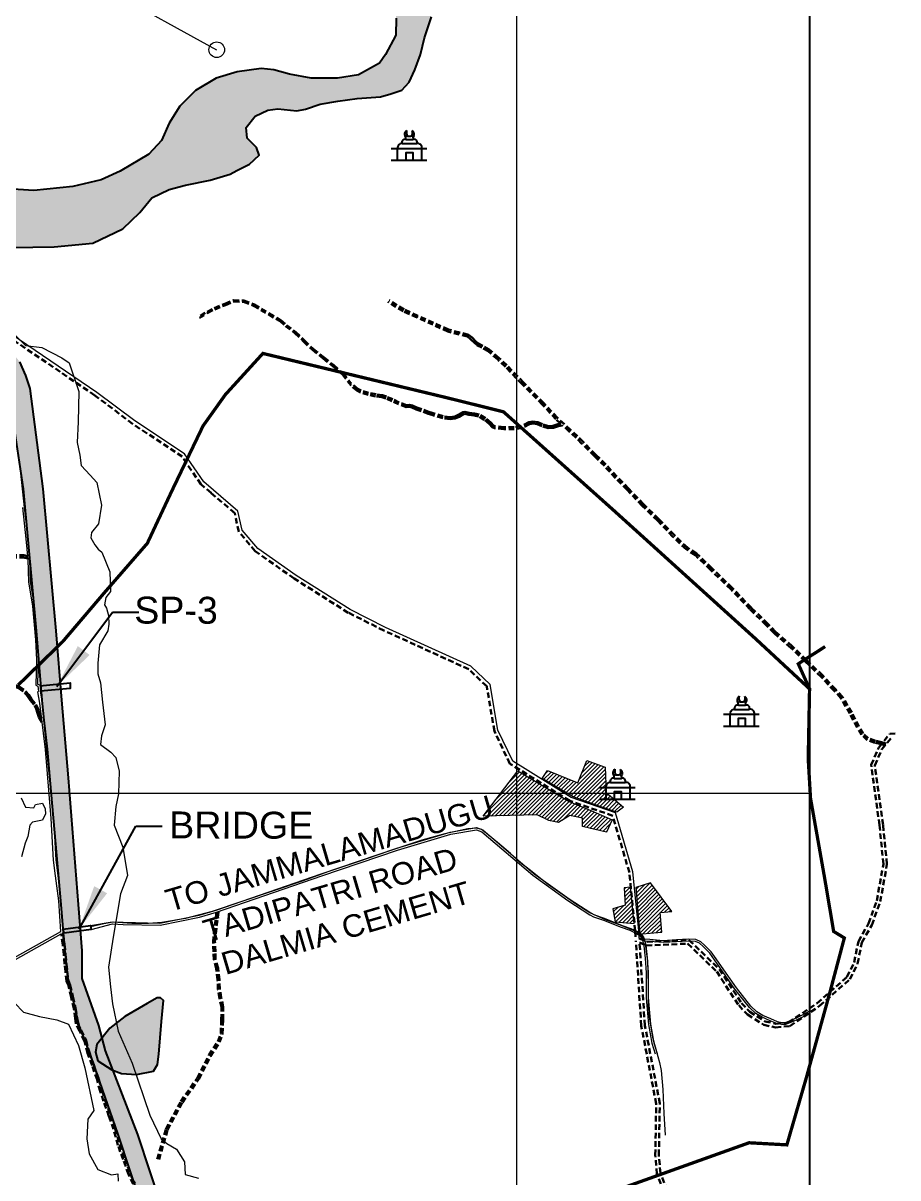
# Model space of a CAD drawing. Header units: feet. Extents: x 199174 to 214517, y 1645895 to 1656921.
# Drawn here: x 209400 to 211350, y 1649642 to 1652216 of the extents above; entities that cross this region are included whole.
import ezdxf

# ---------------------------------------------------------------- set-up
doc = ezdxf.new("R2010")
doc.units = ezdxf.units.FT
doc.header["$MEASUREMENT"] = 0
doc.linetypes.add('DASHED2', pattern=[0.375, 0.25, -0.125])
doc.linetypes.add('PHANTOM2', pattern=[1.25, 0.625, -0.125, 0.125, -0.125, 0.125, -0.125])
for name, color, linetype in [('220 KV POWER LINE', 150, 'Continuous'), ('B.T. ROAD', 251, 'Continuous'), ('CART TRACK', 30, 'Continuous'), ('GRID', 7, 'Continuous'), ('STREAM', 141, 'Continuous'), ('TEMPLE', 1, 'Continuous'), ('VILLAGE BOUNDARY', 6, 'Continuous')]:
    doc.layers.add(name, color=color, linetype=linetype)
doc.layers.add('APSPCL LAND', color=7, linetype='Continuous', true_color=0xd7ecd5)
doc.layers.add('SETTLEMENT', color=37, linetype='Continuous', lineweight=60)
doc.layers.add('SPOIL BANK', color=253, linetype='Continuous', lineweight=9)
doc.styles.get("Standard").update_dxf_attribs({"font": 'arial.ttf'})
doc.linetypes.add('ZIGZAG', pattern='A,0.0001,-0.2,[131,ltypeshp.shx,S=0.2,R=0,X=-0.2,Y=0],-0.4,[131,ltypeshp.shx,S=0.2,R=180,X=0.2,Y=0],-0.2', length=0.8001)
doc.dimstyles.get("Standard").update_dxf_attribs({"dimtxt": 0.18, "dimasz": 0.18, "dimexe": 0.18, "dimexo": 0.0625, "dimgap": 0.09, "dimtad": 0, "dimtih": 1, "dimtoh": 1, "dimdec": 4, "dimzin": 0, "dimdsep": 46, "dimtxsty": 'Standard', "dimcen": 0.09, "dimadec": 0, "dimazin": 0, "dimtfac": 1, "dimtdec": 4, "dimtofl": 0, "dimtmove": 0, "dimatfit": 3, "dimfxl": 1, "dimtolj": 1, "dimtzin": 0, "dimarcsym": 0})

# ---------------------------------------------------------------- blocks, each defined once
blk = doc.blocks.new('A$C4C0265E5')
at = {"layer": 'TEMPLE'}
for points in [[(-1.01, 18.49), (1.57, 18.49)], [(-13.54, 8.99), (13.54, 8.99)], [(-8.54, 0), (-8.54, 8.99)], [(-5.2, 12.77), (6, 12.77)], [(-2.22, 15.83), (3.18, 15.83)], [(9.88, 0), (9.88, 8.99)], [(-13.54, 0), (13.54, 0)], [(3.18, 0), (3.18, 5.69), (-2.38, 5.69), (-2.38, 0)]]:
    blk.add_lwpolyline(points, dxfattribs=at)
for centre, radius, start, end in [((0.34, 19.76), 3.64, 124.69079, 216.50017), ((-1.19, 16.97), 1.53, 83.09168, 227.97506), ((3.12, 21.38), 5.04, 164.18558, 215.05903), ((1.71, 16.75), 1.74, 327.90798, 94.58219), ((-0.71, 21.1), 3.55, 312.86689, 23.83213), ((0.83, 19.82), 3.21, 317.58605, 57.66436), ((-5.32, 9.51), 3.26, 87.84359, 189.20119), ((-3.03, 13.64), 2.34, 69.7058, 201.76239), ((4.05, 13.8), 2.21, 332.28963, 113.06286), ((6.68, 9.59), 3.25, 349.37601, 102.00426)]:
    blk.add_arc(centre, radius, start, end, dxfattribs=at)

msp = doc.modelspace()

# ---------------------------------------------------------------- hatches: boundary and pattern name
at = {"layer": 'SETTLEMENT', "linetype": 'Continuous', "lineweight": 0}
h = msp.add_hatch(dxfattribs=at)
h.set_pattern_fill('ANSI31', color=254, scale=50)
h.paths.add_polyline_path([(210557, 1650532.4), (210569, 1650550.1), (210637.1, 1650523), (210656.8, 1650572.5), (210697.6, 1650557.8), (210700.1, 1650501.6), (210738.2, 1650468.7), (210724, 1650457.8), (210684.2, 1650470.8), (210626.1, 1650491.3), (210584.6, 1650516)])
h = msp.add_hatch(dxfattribs=at)
h.set_pattern_fill('ANSI31', color=254, scale=50)
h.paths.add_polyline_path([(210503.4, 1650549.8), (210617.4, 1650481.2), (210666.1, 1650461), (210713.1, 1650440.1), (210700.9, 1650412.6), (210646.9, 1650425.2), (210646.9, 1650444.4), (210619.3, 1650449.8), (210593.6, 1650434.6), (210571.9, 1650438.9), (210546.4, 1650451.3), (210425.6, 1650448.4)])
h = msp.add_hatch(dxfattribs=at)
h.set_pattern_fill('ANSI31', color=254, scale=50)
h.paths.add_polyline_path([(210762.5, 1650209.4), (210754.5, 1650290.6), (210739.9, 1650289.1), (210742.1, 1650250.5), (210714.6, 1650242.2), (210719.7, 1650213.4)])
h = msp.add_hatch(dxfattribs=at)
h.set_pattern_fill('ANSI31', color=254, scale=50)
h.paths.add_polyline_path([(210780, 1650186.6), (210824.1, 1650190), (210820.1, 1650234.1), (210846.3, 1650236.4), (210798.6, 1650299.8), (210765.9, 1650289.9), (210773.9, 1650192.4), (210774.8, 1650186.4)])
at = {"layer": 'STREAM'}
h = msp.add_hatch(color=256, dxfattribs=at)
h.dxf.hatch_style = 1
h.paths.add_polyline_path([(208436.2, 1653594.1), (208473.6, 1653592.8), (208518.4, 1653580.6), (208557.5, 1653561.7), (208581.6, 1653547.2), (208622.7, 1653524.7), (208653.9, 1653510.4), (208707.4, 1653506.5), (208766.9, 1653507.8), (208870.1, 1653524.4), (208977.2, 1653556.5), (209120.2, 1653608.1), (209297.1, 1653641.4), (209390, 1653649), (209457.2, 1653636.1), (209527.6, 1653588.2), (209667.6, 1653494.4), (209720.9, 1653443.2), (209760.2, 1653392), (209774.4, 1653348.9), (209792.3, 1653320.5), (209820.1, 1653297.6), (209852.1, 1653281.5), (209903.6, 1653267.2), (209965.9, 1653263.6), (210040.4, 1653264.1), (210041.8, 1653241), (210026.1, 1653194.8), (210018.2, 1653124.6), (210023.6, 1653076), (210037.4, 1653009.2), (210061.8, 1652939.4), (210115.6, 1652778.7), (210139.4, 1652721.9), (210162.5, 1652670.4), (210166.9, 1652639.8), (210165, 1652609.2), (210167.5, 1652567.4), (210169.4, 1652531.2), (210200.7, 1652487.1), (210220, 1652449.7), (210235, 1652409.7), (210240.1, 1652363.3), (210230.1, 1652310.8), (210228.2, 1652265.6), (210231.9, 1652226.9), (210231.3, 1652188.8), (210208.2, 1652145.8), (210194.8, 1652126.8), (210148, 1652100.6), (210101.1, 1652093.1), (210042.3, 1652093.1), (209993.8, 1652101.7), (209958.9, 1652111.5), (209930.7, 1652114.6), (209877.2, 1652107.1), (209830.5, 1652093.4), (209784.7, 1652065.6), (209749.8, 1652030.8), (209725.8, 1651992.9), (209708.5, 1651954.1), (209680.7, 1651924), (209616.6, 1651885.8), (209574.3, 1651866.2), (209511.2, 1651851.4), (209424.2, 1651843.1), (209354.5, 1651847.1), (209296.1, 1651860), (209260.1, 1651869.8), (209228, 1651872.9), (209218.6, 1651865.3), (209204.3, 1651860.1), (209180.9, 1651863.3), (209154.3, 1651872.5), (209124.1, 1651886.2), (209096.3, 1651889.8), (209072.8, 1651895.3), (209048.2, 1651905.2), (209027.1, 1651920.3), (209014.6, 1651946.5), (209014, 1651974.1), (209017.7, 1652012.9), (208994.9, 1652056.4), (208967.6, 1652077.9), (208933.5, 1652100.6), (208888.6, 1652127.2), (208842, 1652154.1), (208849.3, 1652175.9), (208855.8, 1652209.2), (208841.5, 1652256.7), (208825, 1652260.4), (208778.7, 1652274.1), (208747.3, 1652274.1), (208719.5, 1652283.3), (208627.8, 1652307.1), (208540.9, 1652342.7), (208493.6, 1652334.9), (208473.6, 1652327.1), (208436, 1652324.7), (208378.2, 1652325.5), (208342.7, 1652334.1), (208300.3, 1652330.3), (208273, 1652318.6), (208228.4, 1652307.2), (208173.6, 1652281.2), (208146.4, 1652272), (208082.1, 1652276.5), (208035.6, 1652279.7), (207981.1, 1652361.2), (207927.6, 1652409.3), (207890.1, 1652425.8), (207890.6, 1652426.9), (208019.8, 1652741.7), (208054.3, 1652825.7), (208111.5, 1652938), (208162.2, 1653061.1), (208194, 1653138.6), (208196.4, 1653159.6), (208202, 1653208.4), (208195.5, 1653259.7), (208158.8, 1653369.2), (208148.8, 1653392.7), (208177.5, 1653409.2), (208288.2, 1653497.2), (208354.1, 1653555.2), (208390.3, 1653575.8)], flags=16)
h.paths.add_polyline_path([(205539.8, 1648146.9), (205605.4, 1648146.9), (205632.5, 1648185.4), (205685.3, 1648400.2), (205750.7, 1648463.6), (205832.7, 1648490.9), (205919, 1648532.8), (206002.9, 1648651.8), (206034.4, 1648694.2), (206016.4, 1648610.5), (205960.3, 1648415.1), (206024.1, 1648608.3), (206091.3, 1648775.7), (206158.5, 1648967.2), (206211.5, 1649093.4), (206264.4, 1649133.5), (206344.2, 1649208.8), (206369.5, 1649258.6), (206384.1, 1649295.8), (206492.7, 1649343.4), (206623, 1649387.7), (206620.3, 1649385.7), (206595.1, 1649360.5), (206575.6, 1649322.1), (206574, 1649307.3), (206572.5, 1649287.1), (206582.2, 1649277.8), (206607.6, 1649249.5), (206625.1, 1649239), (206637.6, 1649239), (206655.9, 1649235.9), (206678.2, 1649245.5), (206759.4, 1649284.1), (206840.6, 1649314.2), (206864.1, 1649322.9), (206916.5, 1649327.6), (206980.5, 1649331.3), (207002.8, 1649325.6), (207028.4, 1649317.1), (207062.5, 1649309.6), (207096.3, 1649315.6), (207117.3, 1649323.3), (207122.6, 1649328.3), (207177.5, 1649298.5), (207188.1, 1649257.6), (207196.7, 1649224.1), (207238.9, 1649170.6), (207306.1, 1649138.6), (207377.3, 1649138.6), (207414.3, 1649120.8), (207437.8, 1649062.8), (207448.9, 1649018.6), (207466.4, 1648948.3), (207473.6, 1648859.7), (207489.2, 1648754.7), (207499.7, 1648724.5), (207508.8, 1648715.4), (207526.9, 1648716.9), (207549.4, 1648727.3), (207561.5, 1648727.3), (207580.4, 1648722.5), (207627.3, 1648688.6), (207639.1, 1648663.3), (207643.2, 1648638), (207639.4, 1648557.1), (207650.1, 1648494), (207668.7, 1648452.9), (207707.7, 1648407.8), (207735.9, 1648367.5), (207742.7, 1648338.4), (207735.1, 1648288.7), (207735.1, 1648248.2), (207757.4, 1648168.6), (207771.2, 1648146.9), (207780.7, 1648146.9), (207764.8, 1648171.9), (207743.1, 1648249.3), (207743.1, 1648288.1), (207750.8, 1648338.7), (207743.3, 1648370.8), (207714.1, 1648412.7), (207675.5, 1648457.2), (207657.8, 1648496.4), (207647.4, 1648557.5), (207651.2, 1648638.4), (207646.8, 1648665.6), (207633.7, 1648693.8), (207583.9, 1648729.9), (207562.5, 1648735.3), (207547.6, 1648735.3), (207524.8, 1648724.8), (207511.8, 1648723.7), (207506.6, 1648728.9), (207497, 1648756.6), (207481.5, 1648860.7), (207474.3, 1648949.6), (207456.6, 1649020.5), (207445.4, 1649065.3), (207420.5, 1649126.7), (207378.1, 1649147.4), (207414.9, 1649148.1), (207450.4, 1649153.5), (207481, 1649168.2), (207532.3, 1649208.6), (207545.1, 1649245.1), (207574.1, 1649283.2), (207567.7, 1649288.1), (207538, 1649249), (207525.5, 1649213.5), (207476.7, 1649175), (207448, 1649161.2), (207414.2, 1649156.1), (207292.8, 1649153.7), (207244.1, 1649177), (207204.1, 1649227.7), (207195.8, 1649259.6), (207184.4, 1649303.8), (207128.8, 1649334.1), (207134.1, 1649339), (207151.7, 1649368.7), (207161, 1649392.9), (207160.7, 1649414.2), (207168.1, 1649461.5), (207172.3, 1649517.5), (207168.3, 1649523.6), (207135.5, 1649544.2), (207087.9, 1649561.7), (207041.3, 1649574.3), (206981.2, 1649582.6), (206937.7, 1649585.2), (206864, 1649556.2), (206783.8, 1649507.5), (206641.2, 1649401.3), (206481.4, 1649365.3), (206382.7, 1649337.7), (206325.1, 1649303.8), (206288.2, 1649273.7), (206242.7, 1649237.6), (206077.7, 1649280.5), (205978.3, 1649295.9), (206075.3, 1649272.9), (206231.4, 1649230), (206208.9, 1649201.7), (206169.4, 1649144.8), (206099.4, 1648983.5), (206032.8, 1648859.6), (205988.7, 1648680.8), (205912.3, 1648580.1), (205805, 1648513.9), (205656.2, 1648438.2), (205604.1, 1648378.9), (205586.1, 1648248.9)])
h.paths.add_polyline_path([(203060.9, 1649164.6), (203078.4, 1649164.6), (203092.8, 1649173.2), (203104.2, 1649182.1), (203112.5, 1649175.2), (203114.4, 1649164.6), (203126.1, 1649164.6), (203124.2, 1649172.6), (203122.3, 1649202.2), (203140, 1649249.4), (203165.8, 1649329.6), (203187.5, 1649356.1), (203207.2, 1649367.9), (203233.8, 1649370.9), (203261.4, 1649368.9), (203295.9, 1649358.1), (203350.1, 1649362), (203410.3, 1649367), (203467.4, 1649381.7), (203499, 1649420.1), (203520.7, 1649471.3), (203533.5, 1649522.1), (203530.6, 1649560.5), (203524.7, 1649602.8), (203512.8, 1649635.3), (203487.2, 1649657), (203446.7, 1649690.7), (203410.2, 1649698.6), (203381.7, 1649699.6), (203353.1, 1649683.8), (203285.1, 1649661.2), (203213.1, 1649671), (203202.3, 1649695.6), (203200.3, 1649720.3), (203195.4, 1649761.6), (203195.4, 1649801), (203197.3, 1649857.1), (203195.4, 1649905.3), (203183.5, 1649997.5), (203180.5, 1650048.7), (203181.5, 1650077.2), (203195.3, 1650099.9), (203216, 1650140.2), (203242.5, 1650238.2), (203267.2, 1650304.1), (203280, 1650351.4), (203280, 1650400.6), (203279, 1650463.6), (203300.9, 1650505), (203322.8, 1650534.1), (203345.9, 1650582.7), (203373.9, 1650660.1), (203381.8, 1650694.1), (203398.2, 1650743.8), (203431.1, 1650795.8), (203451.8, 1650821.9), (203479.1, 1650852.8), (203503.5, 1650919.9), (203530.2, 1650970.9), (203560.7, 1651034.9), (203585.6, 1651099.4), (203613, 1651148), (203661.1, 1651205.2), (203721.9, 1651252.6), (203766.3, 1651295.8), (203824.6, 1651347.4), (203888.2, 1651423.1), (203922.7, 1651470.5), (203939.9, 1651497), (203974.6, 1651550.7), (203997.7, 1651570.6), (204026.4, 1651584), (204089.8, 1651598.4), (204155, 1651613.1), (204180.5, 1651625), (204202.5, 1651644.2), (204236.5, 1651661.1), (204272, 1651670.3), (204314.2, 1651670.3), (204401.5, 1651652.7), (204449, 1651646.8), (204465.7, 1651636.9), (204482.7, 1651609.3), (204488, 1651593.9), (204494.1, 1651584.6), (204504.9, 1651576.3), (204519.4, 1651569.1), (204538.6, 1651570.8), (204554.7, 1651584.6), (204564.9, 1651599.8), (204577.8, 1651621.6), (204594.4, 1651645.7), (204610.5, 1651660.9), (204636.7, 1651671.1), (204663, 1651659.5), (204702.8, 1651635.4), (204762.5, 1651606), (204826.2, 1651579.8), (204882, 1651589.2), (204920.7, 1651637.3), (204960.6, 1651656.4), (204996.7, 1651654.2), (205049.7, 1651641.5), (205132.9, 1651631.9), (205225.2, 1651624.2), (205291, 1651640.3), (205456.4, 1651664.8), (205569.7, 1651657.1), (205667.6, 1651634.1), (205812.7, 1651636.6), (205991.3, 1651634.1), (206183.5, 1651668.8), (206442.1, 1651762.6), (206670.1, 1651747.3), (206772.2, 1651813.9), (206835.8, 1651884.2), (206872.9, 1651941.1), (206932.8, 1652011.1), (207005.4, 1652052.6), (207136.8, 1652111.6), (207318.9, 1652196.1), (207479.4, 1652291), (207556.8, 1652337.7), (207603.4, 1652365.7), (207632, 1652413.4), (207662.5, 1652430.4), (207737.1, 1652442.2), (207830.9, 1652413.6), (207791.6, 1652326.7), (207770, 1652250.9), (207766.9, 1652171.5), (207780.2, 1652121), (207805.8, 1652085.6), (207856.7, 1652030.8), (207885.3, 1652006.4), (207989.9, 1651929.1), (208084.1, 1651860.9), (208149, 1651816.8), (208218.6, 1651788.4), (208281.5, 1651775), (208399.6, 1651764.4), (208477.7, 1651755.1), (208516.4, 1651749.9), (208594.9, 1651743.1), (208698.7, 1651721.5), (208920.4, 1651644.7), (209064.9, 1651597.2), (209178.2, 1651557.3), (209228.9, 1651540.9), (209262.1, 1651528), (209291.4, 1651508.2), (209315.8, 1651488.9), (209343.1, 1651459.5), (209357.4, 1651429), (209367.4, 1651401.1), (209401.4, 1651177.9), (209430.4, 1650861.3), (209443.1, 1650707.1), (209460.7, 1650528.6), (209485.2, 1650251.9), (209493.2, 1650153.1), (209500.6, 1650086.3), (209525.2, 1649982), (209548.6, 1649922.4), (209612.1, 1649739), (209667.1, 1649573), (209710.8, 1649454.4), (209719.5, 1649284.5), (209725.1, 1649157.3), (209712.8, 1649086.3), (209665.1, 1648971.4), (209621.2, 1648872.6), (209583, 1648815.3), (209523.5, 1648747.2), (209464.9, 1648701.1), (209382.9, 1648648.5), (209235.9, 1648561.5), (209195.8, 1648526), (209088.7, 1648432.6), (208932.3, 1648296), (208787.5, 1648162.1), (208764.8, 1648146.9), (208820.1, 1648146.9), (208830, 1648154.2), (208991.5, 1648299.4), (209136.1, 1648426.4), (209245.4, 1648520.5), (209332.8, 1648571.1), (209431.1, 1648630.7), (209508.1, 1648687.1), (209568.5, 1648740.9), (209626.9, 1648815.3), (209665, 1648872.6), (209708.9, 1648971.4), (209747.5, 1649089.5), (209762.4, 1649184.7), (209762.1, 1649289.1), (209750.2, 1649454.4), (209710.9, 1649573), (209655.9, 1649739), (209584, 1649925.6), (209569, 1649982), (209531.8, 1650086.7), (209531.8, 1650148.5), (209523.6, 1650251.4), (209501.2, 1650533.8), (209487, 1650707.1), (209474.3, 1650861.3), (209445.2, 1651177.9), (209415.9, 1651401.7), (209406.5, 1651430.3), (209392.9, 1651461.1), (209363.2, 1651496.4), (209344.6, 1651518.7), (209310.3, 1651540.1), (209277.2, 1651560.7), (209219.6, 1651580.6), (209102.6, 1651619.9), (208964.1, 1651667.6), (208736.1, 1651747.2), (208638.7, 1651772.3), (208573.6, 1651780.8), (208531, 1651783.1), (208459.3, 1651790.8), (208326.8, 1651798.9), (208269, 1651812), (208203.5, 1651837.1), (208139.1, 1651874.7), (208041.2, 1651942.5), (207937.6, 1652011.7), (207904.2, 1652034), (207849.7, 1652085.6), (207824, 1652121), (207807.1, 1652172.8), (207807.1, 1652253.5), (207843.6, 1652323.3), (207875.3, 1652393.1), (207903.3, 1652380.6), (207948.5, 1652343.9), (207967.7, 1652312.4), (207959.9, 1652315.1), (207931.6, 1652320.5), (207905, 1652318.1), (207875.7, 1652304.1), (207855.8, 1652294.6), (207843.1, 1652279), (207839.1, 1652262.4), (207842.2, 1652232.3), (207855.7, 1652202.6), (207902.5, 1652163.2), (207958, 1652142), (208038.1, 1652111.5), (208055.3, 1652099.5), (208111, 1652029.6), (208125.6, 1651982.4), (208144.9, 1651949.1), (208170.3, 1651922.8), (208209.3, 1651897.9), (208246.1, 1651892), (208283.1, 1651889.1), (208346.1, 1651889.1), (208428.9, 1651891.9), (208453.7, 1651892.3), (208500.4, 1651875.3), (208563.7, 1651851), (208618.8, 1651815.5), (208687.1, 1651789.3), (208702.1, 1651780.1), (208714.1, 1651778.3), (208716.2, 1651780.7), (208729, 1651787.5), (208720.4, 1651803.2), (208797.5, 1651814.4), (208884.1, 1651789.6), (208939.8, 1651770.2), (209090.5, 1651739.1), (209181.1, 1651717.7), (209284.4, 1651720.4), (209374.7, 1651715.7), (209469.4, 1651717), (209556, 1651725.1), (209622.4, 1651757.3), (209660.7, 1651793.5), (209687.2, 1651826.6), (209726.1, 1651844.7), (209762.4, 1651854.8), (209817.4, 1651865.5), (209861.7, 1651878.9), (209876.5, 1651887), (209905.3, 1651901.7), (209926.8, 1651921.8), (209920.8, 1651938.6), (209900, 1651959.4), (209897.3, 1651983.2), (209917.4, 1652008.7), (209945.6, 1652022.1), (209968.4, 1652024.7), (210010.1, 1652020), (210029.5, 1652024.1), (210062.4, 1652035.5), (210101.8, 1652041.8), (210144.7, 1652047.8), (210197.1, 1652051.2), (210219.9, 1652058.5), (210244.7, 1652066.6), (210260.8, 1652084), (210273.6, 1652111.5), (210286.3, 1652145.7), (210295.1, 1652183.2), (210310.5, 1652229.5), (210312.5, 1652264.4), (210319.8, 1652333), (210336.6, 1652386.5), (210334.5, 1652429.3), (210329.4, 1652470.3), (210317.2, 1652512.5), (210316, 1652549), (210296.7, 1652577), (210280.7, 1652596.3), (210261.8, 1652622.7), (210236.2, 1652672.1), (210220.3, 1652722.8), (210211, 1652764.7), (210205.6, 1652816), (210208.7, 1652837.5), (210217.3, 1652868.2), (210246.2, 1652892.8), (210314.6, 1652920.5), (210375.5, 1652939.6), (210459.7, 1652970.6), (210520.9, 1652987.1), (210694.8, 1653022.1), (210754.3, 1653032.9), (210889.7, 1653053.4), (210940.7, 1653063.9), (210989.7, 1653070.8), (211055.4, 1653075.6), (210930.2, 1653071.4), (210883.4, 1653065.4), (210844.5, 1653056.7), (210720.4, 1653039.3), (210645.7, 1653034), (210565.1, 1653020.8), (210522.5, 1653011.4), (210457.8, 1652993.6), (210427.6, 1652984.1), (210391.3, 1652968.3), (210355.9, 1652960.1), (210283.1, 1652946.8), (210234.4, 1652941.9), (210189.1, 1652918.4), (210183.9, 1652942.5), (210175.7, 1652964.8), (210159.4, 1652996.4), (210154.8, 1653059.4), (210152.8, 1653094.3), (210152.9, 1653141.1), (210159.2, 1653186.6), (210175.2, 1653236.3), (210238.7, 1653296.3), (210452.4, 1653360.9), (210516.6, 1653381.4), (210552.3, 1653426.1), (210576, 1653477.8), (210574.7, 1653519.1), (210566.7, 1653558.4), (210562.9, 1653591.4), (210562.9, 1653608.5), (210561.1, 1653624), (210565.5, 1653632.8), (210577.6, 1653636.8), (210590.8, 1653636.9), (210609.8, 1653634.6), (210635.8, 1653639.3), (210657, 1653639.8), (210669.9, 1653633.5), (210681.9, 1653619.6), (210691.5, 1653608.6), (210705.6, 1653598.5), (210715.6, 1653591.3), (210717.3, 1653585.7), (210716.6, 1653579.2), (210711.6, 1653565.3), (210717.5, 1653558.4), (210735.5, 1653556.6), (210755.1, 1653558.2), (210814.9, 1653565.1), (210846.1, 1653583), (210865, 1653604.2), (210876.6, 1653609.1), (210893.1, 1653612.1), (210908.4, 1653624.5), (210915.5, 1653638.6), (210918.5, 1653660.2), (210915.2, 1653673.7), (210918, 1653683.4), (210927.4, 1653690.7), (210943.3, 1653703.4), (210955.6, 1653721.2), (210950.6, 1653751.2), (210960.1, 1653757.7), (210987.1, 1653773.6), (211007.1, 1653796.8), (211033, 1653818.5), (211069.2, 1653857.6), (211127.8, 1653899.9), (211153, 1653919.8), (211153, 1653942.4), (211151.9, 1653941.7), (211142.9, 1653932.3), (211131, 1653920.3), (211109.6, 1653904.3), (211079.9, 1653883.1), (211054.2, 1653861.6), (211027.4, 1653838.7), (211013.4, 1653824.5), (210995.6, 1653807.4), (210972.8, 1653782.4), (210957.1, 1653769.1), (210945, 1653760.9), (210940, 1653753.6), (210937.7, 1653745.5), (210938.9, 1653734.9), (210937.2, 1653721.7), (210932.6, 1653714.4), (210925.9, 1653708.4), (210915.3, 1653701.7), (210909.6, 1653693.6), (210905.5, 1653684.2), (210904.2, 1653675.2), (210904, 1653665.2), (210903.4, 1653645.4), (210900.4, 1653639.1), (210892.5, 1653629.3), (210884.1, 1653626.8), (210876, 1653626.8), (210857, 1653622.5), (210839.1, 1653602.2), (210806.3, 1653580.6), (210756.1, 1653568.8), (210742.9, 1653568.8), (210734.3, 1653573.7), (210744.8, 1653586), (210743.1, 1653594.6), (210734.8, 1653601.1), (210724.2, 1653619.8), (210711.4, 1653622.1), (210701.7, 1653617.2), (210695.5, 1653623.3), (210686.1, 1653645.1), (210651.7, 1653659.2), (210620.5, 1653650.8), (210601.6, 1653654), (210585.2, 1653663.4), (210573.5, 1653663), (210562.6, 1653652.7), (210554.9, 1653643.9), (210549.2, 1653634.3), (210542.7, 1653616.6), (210538, 1653600.2), (210542.7, 1653552.2), (210544.6, 1653527.2), (210532.2, 1653494.1), (210515.4, 1653470.3), (210485, 1653446.5), (210426.1, 1653416.7), (210343.6, 1653385.2), (210265.6, 1653356.1), (210218.5, 1653355.8), (210187.1, 1653358.4), (210139, 1653360.2), (210106.9, 1653361.1), (210080.6, 1653359), (210051.8, 1653354), (210024.6, 1653344.4), (209991.2, 1653326.8), (209935.2, 1653327.3), (209878.5, 1653346.4), (209857.5, 1653360.5), (209827.9, 1653368.4), (209800.3, 1653382.2), (209784.9, 1653403), (209743.1, 1653462.3), (209684.2, 1653514.3), (209549.3, 1653613.1), (209479.6, 1653663.1), (209395.1, 1653677.1), (209292, 1653676.1), (209113.6, 1653630.8), (208972.1, 1653581.6), (208866.4, 1653548.1), (208765.8, 1653533.6), (208706.9, 1653532.5), (208663.5, 1653540.8), (208643.3, 1653555.6), (208604.8, 1653577), (208578.2, 1653592.1), (208534.9, 1653612.2), (208475.6, 1653630.5), (208426.5, 1653626.2), (208382.4, 1653600.5), (208343.5, 1653574), (208274.4, 1653521), (208166.8, 1653429), (208138.2, 1653417.3), (208121.8, 1653455.6), (208078, 1653568.9), (208042.9, 1653659.6), (208017.5, 1653725.3), (208004.9, 1653827.6), (208004.9, 1653952.9), (208047.9, 1654326.8), (208099.9, 1654779.5), (208090.9, 1654920.9), (208058.2, 1655012.7), (207933.6, 1655215.8), (207755.2, 1655467.9), (207712.1, 1655532.3), (207646.3, 1655582.4), (207540.8, 1655648.5), (207331.1, 1655773.3), (207259.1, 1655816.2), (207168.3, 1655868.3), (207123.6, 1655894.5), (206931.7, 1655966.7), (206806.4, 1655990.7), (206735.8, 1656006.9), (206692, 1656017), (206620.8, 1656026.7), (206475.3, 1656013.1), (206329.6, 1655994.6), (206215.7, 1656002.9), (206102.9, 1656057.3), (205982.5, 1656144.7), (205796.9, 1656204.8), (205618.4, 1656219.6), (205361.2, 1656219.6), (205134.2, 1656269.3), (204948.9, 1656345.5), (204710.1, 1656500), (204632.1, 1656500), (204929.2, 1656307.8), (205121.5, 1656228.7), (205356.6, 1656177.3), (205616.6, 1656177.3), (205788.5, 1656163), (205963.1, 1656106.5), (206081.1, 1656020.8), (206204.5, 1655961.3), (206330.7, 1655952), (206480, 1655971), (206619.9, 1655984.1), (206684.4, 1655975.3), (206726.3, 1655965.7), (206797.7, 1655949.2), (206920.2, 1655925.8), (207105.3, 1655856.2), (207147.1, 1655831.7), (207219.5, 1655790.1), (207285.2, 1655764.1), (207486.8, 1655636.4), (207594.3, 1655566.4), (207663.1, 1655520.9), (207711.3, 1655467.9), (207882.3, 1655197.3), (208005.7, 1655007.1), (208047.4, 1654914.3), (208056.1, 1654779.5), (208010.4, 1654324.5), (207967.5, 1653950.6), (207961.1, 1653827.6), (207973.7, 1653725.3), (207999.1, 1653659.6), (208034.1, 1653568.9), (208078, 1653455.6), (208100.2, 1653401.7), (208046.6, 1653379.7), (207985.2, 1653339.3), (207912.1, 1653286.7), (207831.9, 1653225), (207803, 1653179.8), (207784.5, 1653158.3), (207772, 1653151.6), (207702.2, 1653141.9), (207674.1, 1653146), (207636.5, 1653154.7), (207612.2, 1653160), (207571.1, 1653168.8), (207528.4, 1653168.8), (207505.6, 1653163.1), (207472.9, 1653162.8), (207448.6, 1653172.3), (207403.4, 1653192.8), (207341.6, 1653218.4), (207294.7, 1653232.8), (207248.6, 1653247), (207212.6, 1653247), (207084.8, 1653248.6), (207092.8, 1653327.6), (207095.1, 1653359.7), (207102.5, 1653383.4), (207098.2, 1653398.4), (207078.1, 1653424.9), (207044.1, 1653445.8), (207012.7, 1653454.7), (206972, 1653460), (206910.4, 1653450.3), (206836.8, 1653429.2), (206752.5, 1653402.5), (206626.9, 1653357.7), (206528.7, 1653333.6), (206499.9, 1653314.6), (206454.6, 1653281.7), (206422.1, 1653264.6), (206328.6, 1653233.9), (206256.7, 1653216.9), (206224.8, 1653196.3), (206185.7, 1653167.4), (206179.9, 1653158), (206168.2, 1653133), (206163.6, 1653111.7), (206179.3, 1653088.3), (206183.7, 1653081.8), (206214.6, 1653077.9), (206258, 1653077.9), (206300.1, 1653082.6), (206325.5, 1653074.4), (206366.7, 1653057.8), (206436.5, 1653037.7), (206478, 1653026.9), (206533, 1653026.9), (206573.3, 1653022.9), (206587.8, 1653027.7), (206623.5, 1653052.7), (206673.1, 1653078.9), (206722.5, 1653086.7), (206796.8, 1653080.9), (206890.5, 1653073.4), (206978.6, 1653066.5), (207025.8, 1653057.5), (207046.2, 1653065.9), (207055.1, 1653076.5), (207069.5, 1653096.1), (207192.6, 1653075), (207234.8, 1653068.7), (207281.6, 1653071.1), (207388, 1653103), (207440.3, 1653118.6), (207594, 1653104.7), (207663.3, 1653098.5), (207753.4, 1653099.1), (207782.7, 1653104.7), (207811.2, 1653123.2), (207827.3, 1653147.8), (207834.5, 1653170.1), (207849.5, 1653210.8), (207927.2, 1653271.5), (207998.3, 1653311.5), (208055.8, 1653339.1), (208112.7, 1653371.9), (208150.4, 1653264.1), (208158.2, 1653208.4), (208152.6, 1653159.6), (208150.2, 1653138.6), (208118.4, 1653061.1), (208067.7, 1652938), (208015.8, 1652825.7), (207971.7, 1652731.8), (207848.9, 1652453.3), (207845.3, 1652445.3), (207823.1, 1652455), (207703.4, 1652467.3), (207650.2, 1652449.3), (207607, 1652424.6), (207594.6, 1652397.3), (207584.6, 1652378.3), (207521.2, 1652337.9), (207506.1, 1652330.7), (207306, 1652230), (207123.8, 1652162), (206988.5, 1652092.8), (206909.8, 1652051.2), (206852.1, 1651993.6), (206823.3, 1651950), (206738.3, 1651882.8), (206586, 1651832.8), (206385, 1651792.3), (206144.5, 1651725.3), (205994.4, 1651720.8), (205823.2, 1651714.4), (205674.1, 1651714.4), (205573.7, 1651723.5), (205461.3, 1651725.5), (205342, 1651714.6), (205249.2, 1651700), (205190, 1651694.5), (205100.4, 1651714.5), (205031.3, 1651725.1), (204973.5, 1651712), (204924.2, 1651692.9), (204857.3, 1651684.7), (204784.7, 1651684.7), (204768.2, 1651692.8), (204731.2, 1651710.9), (204717.2, 1651719), (204659.8, 1651770.7), (204600.1, 1651799), (204488.7, 1651820.1), (204430.5, 1651820.1), (204365.5, 1651788.6), (204232.3, 1651704.6), (204132.4, 1651655.5), (204059.6, 1651635.3), (203970.1, 1651621.3), (203870.9, 1651561.8), (203820.7, 1651494.6), (203722.7, 1651386.8), (203613.2, 1651238.9), (203531.2, 1651116.4), (203478.1, 1650999.6), (203450, 1650934.3), (203403.6, 1650831.4), (203308.2, 1650588.2), (203261.6, 1650523.4), (203195.3, 1650460), (203135.2, 1650399.5), (203111.8, 1650361.1), (203082.7, 1650291), (203063.2, 1650232.1), (203040.8, 1650190.3), (203027.1, 1650154.1), (203026.8, 1650135.7), (203042.8, 1650115.3), (203063.9, 1650076.3), (203076.3, 1650050.6), (203074.3, 1650022.8), (203079.6, 1650002.1), (203087.7, 1649970), (203106.4, 1649900.5), (203121.5, 1649868.3), (203135.3, 1649797.9), (203134.2, 1649731.8), (203151.6, 1649686.5), (203173.9, 1649657.2), (203215.1, 1649638.8), (203287.3, 1649632.9), (203340.5, 1649644.8), (203374.1, 1649658.9), (203396, 1649665), (203425.7, 1649653.1), (203467, 1649622.2), (203514.2, 1649578.4), (203523.5, 1649533), (203514.7, 1649498.1), (203491.7, 1649452.2), (203454.4, 1649406.1), (203426.6, 1649391.9), (203389.6, 1649388.5), (203356.8, 1649390.5), (203321.3, 1649396.7), (203305.5, 1649397.8), (203268.6, 1649401.9), (203232.1, 1649400.8), (203200.4, 1649391.6), (203185, 1649374.6), (203151.6, 1649341.9), (203131.6, 1649304), (203116.1, 1649273.3), (203095.7, 1649225.3), (203087.9, 1649185.9)])
h = msp.add_hatch(color=256, dxfattribs=at)
h.dxf.hatch_style = 1
h.paths.add_polyline_path([(209703.1, 1649918), (209709.1, 1649990.7), (209713.1, 1650037.8), (209706.2, 1650043.6), (209699.4, 1650043.6), (209676.6, 1650031), (209626.9, 1650002.1), (209593.6, 1649976.5), (209564.9, 1649939.4), (209561.9, 1649922.5), (209566.7, 1649903.5), (209598.1, 1649883.5), (209619.6, 1649874.9), (209652.7, 1649872.7), (209691.2, 1649880.6), (209699.6, 1649895)])

# ---------------------------------------------------------------- linework, layer by layer
at = {"flags": 128}
msp.add_lwpolyline([(209437.4, 1650739), (209505.4, 1650745.9), (209505.4, 1650733.4), (209438.9, 1650726.9)], dxfattribs=at)
at = {"layer": '220 KV POWER LINE', "linetype": 'Continuous', "lineweight": 9, "ltscale": 50, "elevation": 228.9}
msp.add_lwpolyline([(208776.2, 1652737.3), (209024.9, 1652600.1), (209289.1, 1652457.5), (209591.6, 1652289), (209831.6, 1652156.2)], dxfattribs=at)
at = {"layer": '220 KV POWER LINE', "linetype": 'ZIGZAG', "lineweight": 9, "ltscale": 30}
msp.add_circle((209831.9, 1652156.5, 225.2), 17.4, dxfattribs=at)
at = {"layer": 'APSPCL LAND', "color": 1}
msp.add_lwpolyline([(199594.7, 1656500), (211153, 1656500), (211153, 1648146.9), (199594.7, 1648146.9)], close=True, dxfattribs=at)
at = {"layer": 'B.T. ROAD', "linetype": 'Continuous', "lineweight": 15}
for points in [[(210773.7, 1650176.2), (210772.6, 1650193.9), (210759.5, 1650324.6), (210721, 1650455.8), (210622.2, 1650489.9), (210491.7, 1650571.1), (210458.4, 1650640.5), (210441.2, 1650741.9), (210398, 1650782.7), (210208, 1650869.3), (210129, 1650909), (210008.6, 1650984.9), (209923.2, 1651045.1), (209888.4, 1651086), (209879.3, 1651128.4), (209824.4, 1651175), (209802.8, 1651193.5), (209760.3, 1651255.6), (209649, 1651329.5), (209564.7, 1651392.7), (209305.5, 1651568.8)], [(209394, 1651219.2), (209402.9, 1651136.5), (209410.5, 1651066.7), (209414.8, 1651020.5), (209416.4, 1650971.2), (209424.9, 1650917.2), (209431.6, 1650841.9), (209434.2, 1650798), (209432.4, 1650743), (209437.3, 1650741.2), (209438.9, 1650726.9)], [(209399, 1651136.1), (209406.5, 1651066.3), (209410.8, 1651020.3), (209412.4, 1650970.8), (209420.9, 1650916.7), (209427.6, 1650841.6), (209430.2, 1650798), (209428.4, 1650740.3), (209433.5, 1650738.3), (209434.4, 1650727.3), (209433.2, 1650725.9)], [(209338.2, 1650109.5), (209484.1, 1650191.6), (209479.7, 1650260.1), (209472.6, 1650315.7), (209467.9, 1650350.4), (209463.2, 1650443.3), (209449.9, 1650597.4), (209437.6, 1650700.6), (209433.2, 1650725.9)], [(209489.5, 1650197.2), (209485.5, 1650260.7), (209478.3, 1650316.5), (209473.7, 1650350.9), (209468.9, 1650443.7), (209455.6, 1650598), (209443.4, 1650701.4), (209438.9, 1650726.9)], [(209550.4, 1650205), (209598.9, 1650213), (209623.1, 1650212), (209705, 1650210.5), (209792.6, 1650228.3), (209830.3, 1650238.8), (210065, 1650319.9), (210233.7, 1650377), (210352.4, 1650412.6), (210411.1, 1650423.1), (210425.2, 1650417.9), (210539.6, 1650320.4), (210617.4, 1650264.6), (210665.8, 1650232.8), (210673.6, 1650228.8), (210695.3, 1650221), (210735.4, 1650205.3), (210754.8, 1650198.4), (210769.5, 1650191.4), (210778.2, 1650186), (210784.1, 1650177.5), (210788.5, 1650160.8), (210791.6, 1650132.8), (210793.9, 1650100), (210793.4, 1650044.2), (210798.8, 1649984.7), (210806.1, 1649943.6), (210813.5, 1649920)], [(211153, 1650014.3), (211133.9, 1650003.7), (211114.9, 1649994.7), (211099, 1649988.4), (211091.4, 1649988.4), (211081.7, 1649990.6), (211067.3, 1649996.6), (211049.4, 1650004.1), (211035.8, 1650012.3), (211022.7, 1650025), (210990.2, 1650065.7), (210956.8, 1650113.8), (210945.2, 1650130.9), (210933.9, 1650146.2), (210919, 1650161.4), (210910.6, 1650168.9), (210899.7, 1650173.8), (210882.4, 1650174.4), (210856.4, 1650172.8), (210827.3, 1650171), (210797.5, 1650173.6), (210784, 1650174.5), (210781.3, 1650178), (210774.5, 1650185.8), (210764.7, 1650192.6), (210735.6, 1650204.3), (210696.9, 1650218.2), (210663.9, 1650233), (210643.5, 1650245.8), (210631.8, 1650253.3), (210603.3, 1650273.5), (210568.6, 1650298.1), (210531.2, 1650327.4), (210506.1, 1650347.1), (210486.5, 1650365.4), (210457.4, 1650390.1), (210437.2, 1650407.2), (210422, 1650418.7), (210411.2, 1650421.9), (210391.6, 1650420.5), (210340.3, 1650409), (210289, 1650395.2), (210215.2, 1650370.5), (210146.2, 1650346.9), (210079.8, 1650324.7), (210024.2, 1650304.6), (209822, 1650235.9), (209762.3, 1650220.5), (209709.5, 1650211.4), (209680, 1650209.5), (209642.3, 1650209.5), (209601, 1650212.7), (209580.5, 1650208.6), (209550.9, 1650202.2)], [(209551.8, 1650196.3), (209599.4, 1650208.3), (209623, 1650207.4), (209705.5, 1650205.9), (209793.7, 1650223.8), (209831.7, 1650234.4), (210066.4, 1650315.6), (210235.1, 1650372.6), (210353.5, 1650408.1), (210410.7, 1650418.4), (210422.8, 1650413.9), (210536.7, 1650316.8), (210614.8, 1650260.8), (210663.5, 1650228.8), (210671.8, 1650224.6), (210693.7, 1650216.7), (210733.7, 1650201), (210753, 1650194.2), (210767.3, 1650187.3), (210775, 1650182.6), (210779.9, 1650175.5), (210783.9, 1650159.9), (210787, 1650132.4), (210789.3, 1650099.8), (210788.8, 1650044), (210794.2, 1649984.1), (210801.6, 1649942.5), (210809.1, 1649918.7)], [(209340.4, 1650105.3), (209485, 1650186.7)], [(211153, 1650009.5), (211135.8, 1649999.9), (211116.5, 1649990.8), (211099.8, 1649984.2), (211091, 1649984.2), (211080.5, 1649986.5), (211065.7, 1649992.7), (211047.5, 1650000.3), (211033.2, 1650008.9), (211019.6, 1650022.2), (210986.8, 1650063.1), (210953.3, 1650111.4), (210941.7, 1650128.5), (210930.7, 1650143.5), (210916.1, 1650158.4), (210908.3, 1650165.3), (210898.7, 1650169.6), (210882.5, 1650170.2), (210856.7, 1650168.5), (210827.2, 1650166.8), (210797.2, 1650169.4), (210786, 1650170.1), (210787.1, 1650165.3), (210789.4, 1650147), (210792, 1650126.1), (210793.7, 1650073.5), (210793.7, 1650036.6), (210792.8, 1650014.5), (210796.2, 1649997.3), (210803.3, 1649956), (210811.2, 1649926.7), (210818.7, 1649899.7), (210822.9, 1649881.9), (210826.3, 1649839.8), (210828.6, 1649785.9), (210831.2, 1649737.9)]]:
    msp.add_lwpolyline(points, dxfattribs=at)
at = {"layer": 'CART TRACK', "linetype": 'DASHED2', "lineweight": 30, "ltscale": 50}
for points in [[(210765.4, 1650179.9), (210764.6, 1650193.3), (210751.6, 1650323), (210714.5, 1650449.6), (210618.7, 1650482.6), (210485.5, 1650565.5), (210450.7, 1650638), (210433.7, 1650738), (210393.5, 1650776), (210204.6, 1650862.1), (210125, 1650902), (210004.2, 1650978.3), (209917.8, 1651039.1), (209881, 1651082.4), (209872, 1651124.1), (209819.2, 1651168.9), (209796.8, 1651188.1), (209754.6, 1651249.8), (209644.4, 1651322.9), (209560.1, 1651386.2), (209302.7, 1651561.1), (209139.8, 1651578.2), (209046.7, 1651591)], [(209793.5, 1651558.7), (209812.3, 1651570), (209827.6, 1651577.9), (209851.4, 1651587.5), (209870, 1651595.1), (209891.7, 1651594.7), (209914, 1651585.9), (209947.7, 1651566.1), (209973.2, 1651551.4), (209985.5, 1651540.4), (210006.3, 1651525), (210025.6, 1651506.3), (210045.1, 1651487.4), (210069.4, 1651468.5), (210090.6, 1651451.2), (210111.9, 1651432.9), (210133.2, 1651405.8)], [(209795.7, 1651563.6), (209810.8, 1651572.7), (209826.3, 1651580.7), (209850.2, 1651590.4), (209869.4, 1651598.2), (209892.3, 1651597.7), (209915.4, 1651588.7), (209949.3, 1651568.8), (209975, 1651553.9), (209987.5, 1651542.8), (210008.3, 1651527.3), (210027.7, 1651508.5), (210047.1, 1651489.7), (210071.3, 1651470.9), (210092.6, 1651453.5), (210114.1, 1651435), (210131.1, 1651413.4)], [(210598.7, 1651323.1), (210587.9, 1651333.1), (210557.6, 1651365.7), (210512.6, 1651411.3), (210475.3, 1651449.9), (210457.6, 1651466.6), (210436.7, 1651484.4), (210423, 1651492.6), (210411.3, 1651498.5), (210406.5, 1651503.1), (210397.9, 1651511.5), (210390.7, 1651517.2), (210372.3, 1651522), (210347.1, 1651528.5), (210313.5, 1651543.8), (210278.5, 1651559.6), (210247.3, 1651573.6), (210213.4, 1651594.6)], [(211324, 1650610.6), (211313.8, 1650613.3), (211300.2, 1650616.7), (211284, 1650622.2), (211273.1, 1650632.8), (211263.4, 1650648.4), (211247.2, 1650679.2), (211226.8, 1650714.5), (211211.5, 1650730.9), (211182.6, 1650761.9), (211146.8, 1650796.5), (211114.8, 1650827.3), (211077.6, 1650859.4), (211060, 1650877.4), (211023.7, 1650912.8), (210981, 1650957.3), (210935.6, 1651001.1), (210901.6, 1651033.7), (210880.9, 1651047), (210851.9, 1651074.6), (210817.5, 1651110.4), (210783.2, 1651143.6), (210750, 1651178.9), (210723.9, 1651205.3), (210699.2, 1651232.1), (210677.1, 1651253.9), (210648.6, 1651282.6), (210636, 1651295.2), (210620.5, 1651309.3), (210591.2, 1651336.4), (210560.9, 1651368.9), (210516, 1651414.6), (210478.6, 1651453.2), (210460.7, 1651470), (210439.4, 1651488.2), (210425.2, 1651496.6), (210414, 1651502.3), (210409.7, 1651506.5), (210401, 1651515), (210392.8, 1651521.5), (210373.4, 1651526.5), (210348.6, 1651532.9), (210315.4, 1651548), (210280.4, 1651563.8), (210249.5, 1651577.7), (210215.9, 1651598.5)], [(210598.7, 1651323.1), (210592.3, 1651321.8), (210581.3, 1651318.3), (210571.3, 1651317.5), (210558.3, 1651322), (210547.6, 1651326.6), (210536.5, 1651328.3), (210527.2, 1651326.5), (210510.1, 1651317.7), (210494.8, 1651315.3), (210472.2, 1651315.3), (210452.1, 1651317.9), (210448.9, 1651319.3), (210442.5, 1651326.1), (210430.9, 1651335.7), (210417.2, 1651343.4), (210406.4, 1651346.2), (210394.5, 1651347.5), (210384.8, 1651349.7), (210380.6, 1651348.7), (210370.2, 1651342.6), (210362.5, 1651339.2), (210352.1, 1651338), (210336.5, 1651339.9), (210312.4, 1651347.1), (210304.9, 1651349.6), (210288.9, 1651355.5), (210278.2, 1651359.4), (210268.1, 1651363.9), (210261.5, 1651365.2), (210255.1, 1651364.4), (210238.7, 1651370.7), (210224.3, 1651377.7), (210210.2, 1651383.7), (210201.2, 1651387), (210186.6, 1651388.6), (210170.3, 1651391.8), (210154, 1651397), (210146.7, 1651400.8), (210131.1, 1651413.4)], [(210602.9, 1651319.2), (210593.4, 1651317.3), (210582.2, 1651313.8), (210570.8, 1651312.8), (210556.6, 1651317.7), (210546.3, 1651322.2), (210536.6, 1651323.6), (210528.7, 1651322.1), (210511.5, 1651313.3), (210495.2, 1651310.7), (210471.9, 1651310.7), (210450.8, 1651313.4), (210446.2, 1651315.5), (210439.3, 1651322.7), (210428.2, 1651331.9), (210415.5, 1651339.1), (210405.5, 1651341.6), (210393.7, 1651343), (210384.8, 1651344.9), (210382.3, 1651344.4), (210372.3, 1651338.4), (210363.7, 1651334.7), (210352.1, 1651333.3), (210335.5, 1651335.3), (210311, 1651342.7), (210303.4, 1651345.3), (210287.3, 1651351.2), (210276.5, 1651355.1), (210266.7, 1651359.5), (210261.3, 1651360.5), (210254.5, 1651359.7), (210236.9, 1651366.5), (210222.4, 1651373.5), (210208.5, 1651379.4), (210200.1, 1651382.5), (210185.9, 1651384), (210169.2, 1651387.3), (210152.2, 1651392.7), (210144.2, 1651396.9), (210133.2, 1651405.8)], [(211322.7, 1650606.1), (211312.7, 1650608.8), (211298.9, 1650612.3), (211281.5, 1650618.2), (211269.4, 1650629.9), (211259.4, 1650646.1), (211243.1, 1650677), (211223, 1650711.7), (211208.1, 1650727.8), (211179.3, 1650758.7), (211143.6, 1650793.1), (211111.7, 1650823.9), (211074.4, 1650856), (211056.7, 1650874.1), (211020.5, 1650909.5), (210977.7, 1650954.1), (210932.3, 1650997.7), (210898.7, 1651030.1), (210878, 1651043.4), (210848.6, 1651071.3), (210814.3, 1651107.1), (210779.9, 1651140.4), (210746.7, 1651175.7), (210720.6, 1651202.1), (210695.9, 1651228.9), (210673.8, 1651250.6), (210645.3, 1651279.3), (210632.8, 1651291.8), (210617.4, 1651305.9), (210602.9, 1651319.2)], [(209184.3, 1650990.3), (209189.1, 1650988.8), (209213.6, 1650986.2), (209234.3, 1650987.1), (209272.4, 1650987.1), (209300.5, 1651002.3), (209317.3, 1651017.7), (209326.3, 1651023.4), (209355.3, 1651025.3), (209373.8, 1651025.3), (209401.4, 1651025.3), (209410.6, 1651022.6)], [(209373.8, 1651030), (209402.1, 1651030), (209410.1, 1651027.6)], [(209315, 1650789.2), (209316, 1650781.4), (209318.5, 1650775), (209323, 1650767.5), (209328.5, 1650758.5), (209333.3, 1650753.5), (209344.7, 1650746.2), (209351.4, 1650744.6), (209365, 1650744.6), (209380.6, 1650741.6), (209391.6, 1650736.8), (209406, 1650727.2), (209413.4, 1650718.6), (209419.1, 1650709.4), (209429, 1650697.2), (209433, 1650689.3), (209436.2, 1650679.4), (209439.1, 1650670.7), (209441.7, 1650666.1)], [(209282.5, 1650696.3), (209299.6, 1650710.8), (209317.5, 1650723.9), (209335.8, 1650738.9), (209341, 1650743.2), (209350.9, 1650740.8), (209364.6, 1650740.8), (209379.5, 1650737.9), (209389.7, 1650733.5), (209403.5, 1650724.4), (209410.3, 1650716.3), (209416, 1650707.2), (209425.8, 1650695.1), (209429.5, 1650687.8), (209432.6, 1650678.3), (209435.6, 1650669.1), (209442.9, 1650656.5)], [(210773.7, 1650176.2), (210791.2, 1650168.5), (210884.5, 1650172.6), (210952.6, 1650107.4), (211001.6, 1650032.1), (211020.2, 1650012.5), (211054.3, 1649991.2), (211077.9, 1649985.9), (211106.7, 1649988.6), (211170.4, 1650031.9), (211236.6, 1650090.2), (211252.8, 1650122.7), (211262.1, 1650169.6), (211284.7, 1650209.3), (211302.9, 1650260.2), (211317.9, 1650341.9), (211309.1, 1650428.4), (211290.5, 1650562.9), (211307.4, 1650601.7), (211332, 1650631.8), (211350.2, 1650633.6)], [(210774.3, 1650167.2), (210789.7, 1650160.5), (210881.5, 1650164.5), (210946.4, 1650102.2), (210995.3, 1650027.1), (211015.1, 1650006.3), (211051.2, 1649983.7), (211077.4, 1649977.8), (211109.5, 1649980.9), (211175.4, 1650025.6), (211243.1, 1650085.2), (211260.5, 1650120.1), (211269.7, 1650166.8), (211292, 1650205.9), (211310.7, 1650258.1), (211325.9, 1650341.5), (211317, 1650429.3), (211298.7, 1650561.8), (211314.3, 1650597.5), (211336.1, 1650624.1)], [(209699.3, 1649684.4), (209718.6, 1649751), (209751.7, 1649812.7), (209788.5, 1649865), (209814.3, 1649915.8), (209834.1, 1649946.5), (209840.7, 1649964.2), (209842.1, 1649994.6), (209842.3, 1650022.6), (209837.9, 1650043.2), (209834.7, 1650062.5), (209833.9, 1650083.9), (209830.6, 1650109.2), (209825.3, 1650129.5), (209824.6, 1650146.4), (209823.7, 1650167.7), (209827.3, 1650204.8), (209831.7, 1650234.4)], [(209703.3, 1649683.2), (209722.5, 1649749.4), (209755.3, 1649810.5), (209792.2, 1649862.8), (209818, 1649913.7), (209837.9, 1649944.6), (209844.9, 1649963.3), (209846.3, 1649994.5), (209846.5, 1650023), (209842, 1650044), (209838.9, 1650062.9), (209838.1, 1650084.2), (209834.8, 1650110), (209829.5, 1650130.2), (209828.9, 1650146.6), (209828, 1650167.6), (209831.6, 1650204.2), (209836.2, 1650236)], [(209645.4, 1649628.5), (209635.2, 1649650.5), (209623.6, 1649683.4), (209611.6, 1649715.3), (209601.9, 1649750.8), (209591.6, 1649779.8), (209579.7, 1649813.7), (209571.8, 1649835.9), (209565.2, 1649861.5), (209553.9, 1649893), (209544.1, 1649920.3), (209537, 1649947.2), (209525.7, 1649970), (209517.7, 1649986.1), (209516.7, 1649997.8), (209513.3, 1650019.8), (209507.3, 1650045.6), (209501.3, 1650070.9), (209497.2, 1650080.6), (209494.7, 1650102.5), (209492.8, 1650118.7), (209490.8, 1650140), (209488.8, 1650162.5), (209485, 1650186.7)], [(209488.8, 1650188.6), (209489, 1650187.9), (209492.9, 1650163), (209494.9, 1650140.4), (209496.9, 1650119.1), (209498.8, 1650103), (209501.2, 1650081.7), (209505.3, 1650072.2), (209511.3, 1650046.5), (209517.3, 1650020.6), (209520.8, 1649998.2), (209521.7, 1649987.3), (209529.4, 1649971.9), (209540.8, 1649948.7), (209548.1, 1649921.6), (209557.8, 1649894.4), (209569.2, 1649862.7), (209575.8, 1649837.1), (209583.5, 1649815.1), (209595.5, 1649781.2), (209605.8, 1649752), (209615.5, 1649716.6), (209627.5, 1649684.8), (209639, 1649652), (209649.3, 1649630.1)], [(210885.9, 1649457.9), (210849.9, 1649559.5), (210813, 1649651.2), (210809.4, 1649693), (210811.4, 1649807.9), (210778.2, 1649981.2), (210766, 1650170.9)], [(210893.4, 1649460.6), (210857.4, 1649562.3), (210820.8, 1649653), (210817.4, 1649693.3), (210819.4, 1649808.6), (210786.2, 1649982.3), (210774.3, 1650167.2)]]:
    msp.add_lwpolyline(points, dxfattribs=at)
at = {"layer": 'GRID', "color": 254, "lineweight": 0}
for p, q in [((210500, 1656500), (210500, 1648146.9)), ((199594.7, 1650500), (211153, 1650500))]:
    msp.add_line(p, q, dxfattribs=at)
at = {"layer": 'SETTLEMENT', "color": 254, "linetype": 'Continuous', "lineweight": 0}
for points in [[(210557, 1650532.4), (210569, 1650550.1), (210637.1, 1650523), (210656.8, 1650572.5), (210697.6, 1650557.8), (210700.1, 1650501.6), (210738.2, 1650468.7), (210724, 1650457.8), (210684.2, 1650470.8), (210626.1, 1650491.3), (210584.6, 1650516), (210557, 1650532.4)], [(210503.4, 1650549.8), (210617.4, 1650481.2), (210666.1, 1650461), (210713.1, 1650440.1), (210700.9, 1650412.6), (210646.9, 1650425.2), (210646.9, 1650444.4), (210619.3, 1650449.8), (210593.6, 1650434.6), (210571.9, 1650438.9), (210546.4, 1650451.3), (210425.6, 1650448.4), (210503.4, 1650549.8)], [(210762.5, 1650209.4), (210754.5, 1650290.6), (210739.9, 1650289.1), (210742.1, 1650250.5), (210714.6, 1650242.2), (210719.7, 1650213.4), (210762.5, 1650209.4)], [(210780, 1650186.6), (210824.1, 1650190), (210820.1, 1650234.1), (210846.3, 1650236.4), (210798.6, 1650299.8), (210765.9, 1650289.9), (210773.9, 1650192.4), (210774.8, 1650186.4), (210780, 1650186.6)]]:
    msp.add_lwpolyline(points, dxfattribs=at)
at = {"layer": 'SPOIL BANK', "flags": 128}
for points in [[(209361.4, 1651541.2), (209405.6, 1651497.5), (209441.8, 1651493), (209486.6, 1651469.7), (209502.8, 1651458.7), (209524.2, 1651394.6), (209522.9, 1651327.6), (209520.9, 1651280.9), (209526.8, 1651253.1), (209529.4, 1651229.8), (209550.1, 1651208.4), (209565, 1651192.3), (209574.8, 1651141.5), (209568.3, 1651100), (209552.7, 1651080.6), (209551.4, 1651069), (209560.5, 1651053.4), (209567.6, 1651043.7), (209576.1, 1651036.6), (209593.6, 1650992.9), (209594.9, 1650949.5), (209584.5, 1650935.9), (209581.9, 1650919.7), (209586.5, 1650912), (209590.4, 1650895.8), (209591.7, 1650876.4), (209589.1, 1650861.5), (209570.9, 1650830.7), (209567, 1650789.2), (209567, 1650765.9), (209572.8, 1650745.9), (209577.4, 1650702.8), (209583.2, 1650652.4), (209575.4, 1650627.8), (209572.9, 1650608.3), (209596.2, 1650591.5), (209607.2, 1650579.2), (209614.4, 1650548.5), (209613.1, 1650498.6), (209607.3, 1650470.2), (209603.4, 1650428.7), (209622.9, 1650379.2), (209633.3, 1650316.4), (209617.7, 1650275.6), (209606, 1650209.2), (209600.8, 1650178.8), (209590.5, 1650112.1), (209595, 1650068.1), (209599.5, 1650030.2), (209611.9, 1649969.3), (209643.6, 1649898.1), (209682.5, 1649782.4), (209707.9, 1649729.8), (209720.8, 1649719.4), (209742.2, 1649706.5), (209759.7, 1649678.6), (209761.7, 1649650.2), (209791.5, 1649641.7)], [(209396, 1650489.5), (209405.8, 1650468.7), (209424.2, 1650466.8), (209427.9, 1650474.2), (209443.8, 1650477.2), (209449.3, 1650465), (209449.9, 1650454), (209443.2, 1650439.3), (209421.1, 1650435), (209415.6, 1650428.3), (209410.7, 1650403.5), (209405.2, 1650388.2), (209396.6, 1650358.2)], [(209381.3, 1650032.3), (209400.9, 1650011.5), (209437, 1650002.3), (209475.6, 1649995), (209501.5, 1649984.9), (209523.5, 1649937.8), (209537.6, 1649887.6), (209558.3, 1649792.6), (209544.7, 1649773.5), (209542.2, 1649729.6), (209547.8, 1649696.2), (209567, 1649660.9), (209597.4, 1649649.5), (209611.6, 1649651.4), (209612.3, 1649635.3)]]:
    msp.add_lwpolyline(points, dxfattribs=at)
at = {"layer": 'STREAM'}
for points in [[(210231.9, 1652226.9), (210231.3, 1652188.8), (210208.2, 1652145.8), (210194.8, 1652126.8), (210148, 1652100.6), (210101.1, 1652093.1), (210042.3, 1652093.1), (209993.8, 1652101.7), (209958.9, 1652111.5), (209930.7, 1652114.6), (209877.2, 1652107.1), (209830.5, 1652093.4), (209784.7, 1652065.6), (209749.8, 1652030.8), (209725.8, 1651992.9), (209708.5, 1651954.1), (209680.7, 1651924), (209616.6, 1651885.8), (209574.3, 1651866.2), (209511.2, 1651851.4), (209424.2, 1651843.1), (209354.5, 1651847.1)], [(209374.7, 1651715.7), (209469.4, 1651717), (209556, 1651725.1), (209622.4, 1651757.3), (209660.7, 1651793.5), (209687.2, 1651826.6), (209726.1, 1651844.7), (209762.4, 1651854.8), (209817.4, 1651865.5), (209861.7, 1651878.9), (209876.5, 1651887), (209905.3, 1651901.7), (209926.8, 1651921.8), (209920.8, 1651938.6), (209900, 1651959.4), (209897.3, 1651983.2), (209917.4, 1652008.7), (209945.6, 1652022.1), (209968.4, 1652024.7), (210010.1, 1652020), (210029.5, 1652024.1), (210062.4, 1652035.5), (210101.8, 1652041.8), (210144.7, 1652047.8), (210197.1, 1652051.2), (210219.9, 1652058.5), (210244.7, 1652066.6), (210260.8, 1652084), (210273.6, 1652111.5), (210286.3, 1652145.7), (210295.1, 1652183.2), (210310.5, 1652229.5)], [(209710.9, 1649573), (209655.9, 1649739), (209584, 1649925.6), (209569, 1649982), (209531.8, 1650086.7), (209531.8, 1650148.5), (209523.6, 1650251.4), (209501.2, 1650533.8), (209487, 1650707.1), (209474.3, 1650861.3), (209445.2, 1651177.9), (209415.9, 1651401.7), (209406.5, 1651430.3), (209392.9, 1651461.1)], [(209382.9, 1648648.5), (209464.9, 1648701.1), (209523.5, 1648747.2), (209583, 1648815.3), (209621.2, 1648872.6), (209665.1, 1648971.4), (209712.8, 1649086.3), (209725.1, 1649157.3), (209719.5, 1649284.5), (209710.8, 1649454.4), (209667.1, 1649573), (209612.1, 1649739), (209548.6, 1649922.4), (209525.2, 1649982), (209500.6, 1650086.3), (209493.2, 1650153.1), (209485.2, 1650251.9), (209460.7, 1650528.6), (209443.1, 1650707.1), (209430.4, 1650861.3), (209401.4, 1651177.9), (209367.4, 1651401.1)], [(209703.1, 1649918), (209709.1, 1649990.7), (209713.1, 1650037.8), (209706.2, 1650043.6), (209699.4, 1650043.6), (209676.6, 1650031), (209626.9, 1650002.1), (209593.6, 1649976.5), (209564.9, 1649939.4), (209561.9, 1649922.5), (209566.7, 1649903.5), (209598.1, 1649883.5), (209619.6, 1649874.9), (209652.7, 1649872.7), (209691.2, 1649880.6), (209699.6, 1649895), (209703.1, 1649918)]]:
    msp.add_lwpolyline(points, dxfattribs=at)
at = {"layer": 'STREAM', "flags": 128}
msp.add_lwpolyline([(209489.6, 1650196.5), (209550.4, 1650205), (209551.8, 1650196.3), (209491.8, 1650188.1)], close=True, dxfattribs=at)
at = {"layer": 'VILLAGE BOUNDARY', "linetype": 'PHANTOM2', "ltscale": 50, "const_width": 7.32}
for points in [[(210725.5, 1649616), (211018.5, 1649720.8), (211102.7, 1649716.1), (211146, 1649865.5), (211198.9, 1650057), (211230.8, 1650177.2), (211207, 1650191.7), (211186.8, 1650311.2), (211155.4, 1650488.7), (211150.3, 1650576.5), (211153.3, 1650732.2), (211031.8, 1650844.9), (210718.8, 1651128.1), (210471.1, 1651349.6), (210344.7, 1651381), (209934.8, 1651479.7), (209851.3, 1651388.1), (209801.4, 1651318.2), (209731.3, 1651172.2), (209677.2, 1651056.6), (209581.7, 1650946.8), (209488.7, 1650837.6), (209389.4, 1650740.8)], [(211188, 1650826.5), (211167.2, 1650813), (211144.5, 1650798.8), (211128.2, 1650787.9), (211153.3, 1650732.2)]]:
    msp.add_lwpolyline(points, dxfattribs=at)

# ---------------------------------------------------------------- block references
at = {"layer": 'TEMPLE', "xscale": 2.928964027552865, "yscale": 2.928964027552865, "zscale": 2.928964027552865}
for p in [(210260.2, 1651910, 385), (211001.4, 1650649.2, 385), (210724.6, 1650486.3)]:
    msp.add_blockref('A$C4C0265E5', p, dxfattribs=at)

# ---------------------------------------------------------------- texts
at = {"char_height": 60, "width": 1234.424, "attachment_point": 5, "rotation": 359.849}
for s, insert in [('\\A1;{\\C1;SP-3}', (209741.2, 1650907.1, -473.6)), ('\\A1;{\\C1;BRIDGE}', (209886.5, 1650428.2, -473.6))]:
    msp.add_mtext(s, dxfattribs=dict(at, insert=insert))
at = {"layer": 'GRID', "color": 1, "linetype": 'Continuous', "lineweight": 0}
for s, p in [('TO JAMMALAMADUGU ', (209727, 1650234.9, -643)), ('TADIPATRI ROAD ', (209811, 1650166.9, -643)), ('DALMIA CEMENT  ', (209851.1, 1650094.5, -643))]:
    msp.add_text(s, height=50, rotation=16.3988, dxfattribs=at).set_placement(p)

# ---------------------------------------------------------------- leaders
for points in [[(209475.5, 1650737.6), (209599.5, 1650903.1), (209658.5, 1650903.1)], [(209524.9, 1650197.1), (209651.3, 1650426.4), (209710.4, 1650426.4)]]:
    msp.add_leader(points, dimstyle='Standard', override={"dimasz": 100})

doc.saveas('drawing.dxf')
